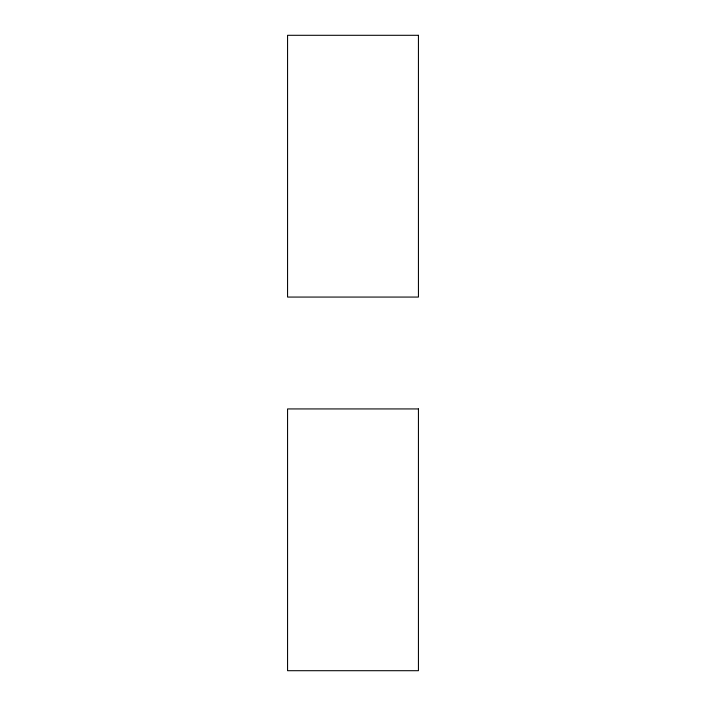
<?xml version="1.0" encoding="UTF-8"?>
<svg xmlns="http://www.w3.org/2000/svg" width="706" height="706" viewBox="0 0 706 706"><rect width="100%" height="100%" fill="white"/><g stroke="black" fill="none" stroke-linecap="round" stroke-linejoin="round"><path stroke-width="1.06" d="M418.437 35.3L287.563 35.3L287.563 297.067L418.437 297.067L418.437 35.3M418.437 408.933L287.563 408.933L287.563 670.7L418.437 670.7L418.437 408.933"/></g></svg>
